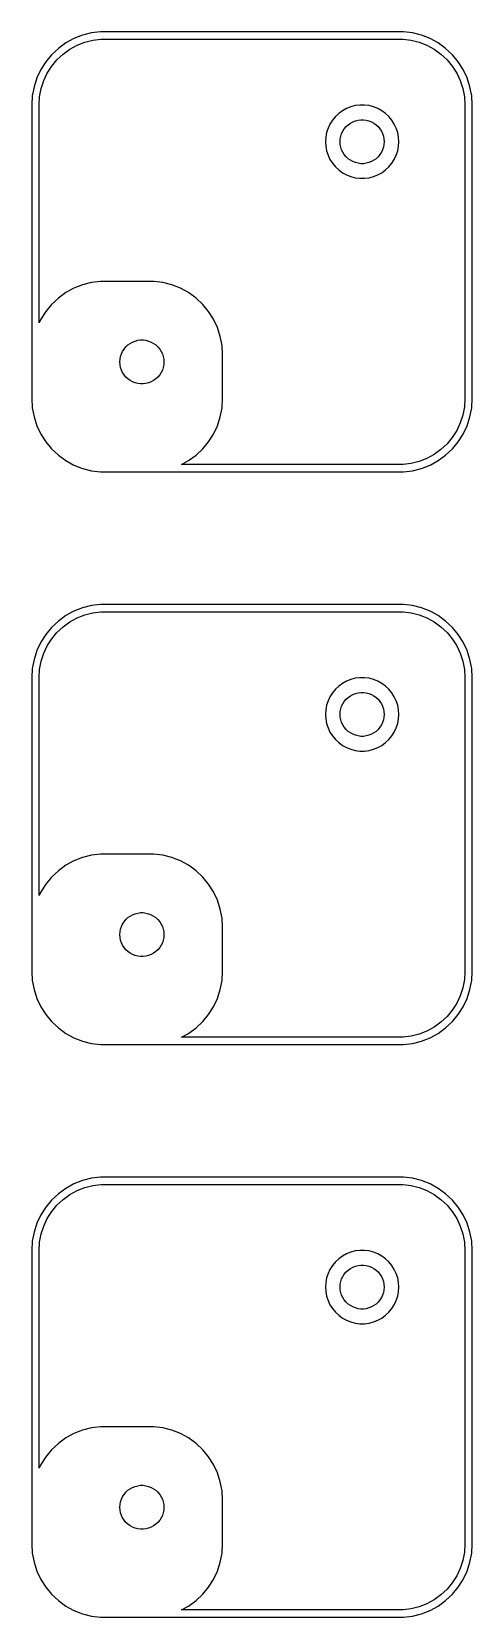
# Model space of a CAD drawing. Header units: metres. Extents: x -15 to 15, y 180 to 366.
# Drawn here: x -15 to 15, y 258 to 366 of the extents above; entities that cross this region are included whole.
import ezdxf

# ---------------------------------------------------------------- set-up
doc = ezdxf.new("R2010")
doc.units = ezdxf.units.M

msp = doc.modelspace()

# ---------------------------------------------------------------- linework, layer by layer
for p, q in [((-12.6791, 365.222), (-13.1871, 364.853)), ((-12.1289, 365.524), (-12.6791, 365.222)), ((-12.4112, 364.799), (-11.916, 365.072)), ((-11.5451, 365.755), (-12.1289, 365.524)), ((-11.916, 365.072), (-11.3906, 365.28)), ((-10.9369, 365.911), (-11.5451, 365.755)), ((-11.3906, 365.28), (-10.8432, 365.42)), ((-10.3139, 365.99), (-10.9369, 365.911)), ((-10.8432, 365.42), (-10.2825, 365.491)), ((10.3139, 365.99), (-10.3139, 365.99)), ((-10.2825, 365.491), (10.2825, 365.491)), ((10.2825, 365.491), (10.8432, 365.42)), ((10.9369, 365.911), (10.3139, 365.99)), ((10.8432, 365.42), (11.3906, 365.28)), ((11.5451, 365.755), (10.9369, 365.911)), ((11.3906, 365.28), (11.916, 365.072)), ((12.1289, 365.524), (11.5451, 365.755)), ((11.916, 365.072), (12.4112, 364.799)), ((12.6791, 365.222), (12.1289, 365.524)), ((13.1871, 364.853), (12.6791, 365.222)), ((-14.0451, 363.939), (-14.3815, 363.409)), ((-13.6448, 364.423), (-14.0451, 363.939)), ((-13.1871, 364.853), (-13.6448, 364.423)), ((-13.6406, 363.645), (-13.2803, 364.08)), ((-13.2803, 364.08), (-12.8684, 364.467)), ((-12.8684, 364.467), (-12.4112, 364.799)), ((12.4112, 364.799), (12.8684, 364.467)), ((12.8684, 364.467), (13.2803, 364.08)), ((13.6448, 364.423), (13.1871, 364.853)), ((13.2803, 364.08), (13.6406, 363.645)), ((14.0451, 363.939), (13.6448, 364.423)), ((14.3815, 363.409), (14.0451, 363.939)), ((-14.6489, 362.841), (-14.8429, 362.243)), ((-14.3815, 363.409), (-14.6489, 362.841)), ((-14.184, 362.657), (-13.9434, 363.168)), ((-13.9434, 363.168), (-13.6406, 363.645)), ((13.6406, 363.645), (13.9434, 363.168)), ((13.9434, 363.168), (14.184, 362.657)), ((14.6489, 362.841), (14.3815, 363.409)), ((14.8429, 362.243), (14.6489, 362.841)), ((-14.8429, 362.243), (-14.9606, 361.627)), ((-14.4645, 361.564), (-14.3586, 362.119)), ((-14.3586, 362.119), (-14.184, 362.657)), ((14.184, 362.657), (14.3586, 362.119)), ((14.3586, 362.119), (14.4645, 361.564)), ((14.9606, 361.627), (14.8429, 362.243)), ((-14.9606, 361.627), (-15, 361)), ((-15, 361), (-15, 341)), ((-14.5, 361), (-14.4645, 361.564)), ((-14.5, 346.157), (-14.5, 361)), ((6.43555, 360.762), (6.16043, 360.611)), ((6.72745, 360.878), (6.43555, 360.762)), ((7.03154, 360.956), (6.72745, 360.878)), ((7.34302, 360.995), (7.03154, 360.956)), ((7.65697, 360.995), (7.34302, 360.995)), ((7.96844, 360.956), (7.65697, 360.995)), ((8.27254, 360.878), (7.96844, 360.956)), ((8.56444, 360.762), (8.27254, 360.878)), ((8.83955, 360.611), (8.56444, 360.762)), ((14.4645, 361.564), (14.5, 361)), ((14.5, 361), (14.5, 341)), ((15, 361), (14.9606, 361.627)), ((15, 341), (15, 361)), ((5.30922, 359.704), (5.17555, 359.42)), ((5.47745, 359.969), (5.30922, 359.704)), ((5.67757, 360.211), (5.47745, 359.969)), ((5.90643, 360.426), (5.67757, 360.211)), ((6.16043, 360.611), (5.90643, 360.426)), ((6.40654, 359.527), (6.54385, 359.656)), ((6.54385, 359.656), (6.69626, 359.766)), ((6.69626, 359.766), (6.86133, 359.857)), ((6.86133, 359.857), (7.03647, 359.927)), ((7.03647, 359.927), (7.21892, 359.973)), ((7.21892, 359.973), (7.40581, 359.997)), ((7.40581, 359.997), (7.59418, 359.997)), ((7.59418, 359.997), (7.78107, 359.973)), ((7.78107, 359.973), (7.96352, 359.927)), ((7.96352, 359.927), (8.13866, 359.857)), ((8.13866, 359.857), (8.30373, 359.766)), ((8.30373, 359.766), (8.45613, 359.656)), ((8.45613, 359.656), (8.59344, 359.527)), ((9.09355, 360.426), (8.83955, 360.611)), ((9.32242, 360.211), (9.09355, 360.426)), ((9.52254, 359.969), (9.32242, 360.211)), ((9.69077, 359.704), (9.52254, 359.969)), ((9.82443, 359.42), (9.69077, 359.704)), ((5.0197, 358.813), (5, 358.5)), ((5, 358.5), (5.0197, 358.187)), ((5.07854, 359.122), (5.0197, 358.813)), ((5.17555, 359.42), (5.07854, 359.122)), ((6, 358.5), (6.01183, 358.688)), ((6.01183, 358.312), (6, 358.5)), ((6.01183, 358.688), (6.04712, 358.873)), ((6.04712, 358.873), (6.10533, 359.052)), ((6.10533, 359.052), (6.18553, 359.223)), ((6.18553, 359.223), (6.28647, 359.382)), ((6.28647, 359.382), (6.40654, 359.527)), ((8.59344, 359.527), (8.71352, 359.382)), ((8.71352, 359.382), (8.81445, 359.223)), ((8.81445, 359.223), (8.89465, 359.052)), ((8.89465, 359.052), (8.95287, 358.873)), ((8.95287, 358.873), (8.98816, 358.688)), ((8.98816, 358.688), (9, 358.5)), ((9, 358.5), (8.98816, 358.312)), ((9.92145, 359.122), (9.82443, 359.42)), ((9.98029, 358.813), (9.92145, 359.122)), ((10, 358.5), (9.98029, 358.813)), ((9.98029, 358.187), (10, 358.5)), ((5.0197, 358.187), (5.07854, 357.878)), ((5.07854, 357.878), (5.17555, 357.58)), ((5.17555, 357.58), (5.30922, 357.296)), ((6.04712, 358.127), (6.01183, 358.312)), ((6.10533, 357.948), (6.04712, 358.127)), ((6.18553, 357.777), (6.10533, 357.948)), ((6.28647, 357.618), (6.18553, 357.777)), ((6.40654, 357.473), (6.28647, 357.618)), ((6.54385, 357.344), (6.40654, 357.473)), ((8.59344, 357.473), (8.45613, 357.344)), ((8.71352, 357.618), (8.59344, 357.473)), ((8.81445, 357.777), (8.71352, 357.618)), ((8.89465, 357.948), (8.81445, 357.777)), ((8.95287, 358.127), (8.89465, 357.948)), ((8.98816, 358.312), (8.95287, 358.127)), ((9.69077, 357.296), (9.82443, 357.58)), ((9.82443, 357.58), (9.92145, 357.878)), ((9.92145, 357.878), (9.98029, 358.187)), ((5.30922, 357.296), (5.47745, 357.031)), ((5.47745, 357.031), (5.67757, 356.789)), ((5.67757, 356.789), (5.90643, 356.574)), ((5.90643, 356.574), (6.16043, 356.389)), ((6.16043, 356.389), (6.43555, 356.238)), ((6.69626, 357.234), (6.54385, 357.344)), ((6.86133, 357.143), (6.69626, 357.234)), ((7.03647, 357.073), (6.86133, 357.143)), ((7.21892, 357.027), (7.03647, 357.073)), ((7.40581, 357.003), (7.21892, 357.027)), ((7.59418, 357.003), (7.40581, 357.003)), ((7.78107, 357.027), (7.59418, 357.003)), ((7.96352, 357.073), (7.78107, 357.027)), ((8.13866, 357.143), (7.96352, 357.073)), ((8.30373, 357.234), (8.13866, 357.143)), ((8.45613, 357.344), (8.30373, 357.234)), ((8.56444, 356.238), (8.83955, 356.389)), ((8.83955, 356.389), (9.09355, 356.574)), ((9.09355, 356.574), (9.32242, 356.789)), ((9.32242, 356.789), (9.52254, 357.031)), ((9.52254, 357.031), (9.69077, 357.296)), ((6.43555, 356.238), (6.72745, 356.122)), ((6.72745, 356.122), (7.03154, 356.044)), ((7.03154, 356.044), (7.34302, 356.005)), ((7.34302, 356.005), (7.65697, 356.005)), ((7.65697, 356.005), (7.96844, 356.044)), ((7.96844, 356.044), (8.27254, 356.122)), ((8.27254, 356.122), (8.56444, 356.238)), ((-10.9369, 348.911), (-11.5451, 348.755)), ((-10.3139, 348.99), (-10.9369, 348.911)), ((-6.68604, 348.99), (-10.3139, 348.99)), ((-6.06308, 348.911), (-6.68604, 348.99)), ((-5.45491, 348.755), (-6.06308, 348.911)), ((-13.1871, 347.853), (-13.6448, 347.423)), ((-12.6791, 348.222), (-13.1871, 347.853)), ((-12.1289, 348.524), (-12.6791, 348.222)), ((-11.5451, 348.755), (-12.1289, 348.524)), ((-4.87109, 348.524), (-5.45491, 348.755)), ((-4.32086, 348.222), (-4.87109, 348.524)), ((-3.81287, 347.853), (-4.32086, 348.222)), ((-3.35515, 347.423), (-3.81287, 347.853)), ((-14.0451, 346.939), (-14.3815, 346.409)), ((-13.6448, 347.423), (-14.0451, 346.939)), ((-2.95491, 346.939), (-3.35515, 347.423)), ((-2.61845, 346.409), (-2.95491, 346.939)), ((-14.3815, 346.409), (-14.5, 346.157)), ((-2.3511, 345.841), (-2.61845, 346.409)), ((-2.15707, 345.243), (-2.3511, 345.841)), ((-8.71352, 344.382), (-8.59344, 344.527)), ((-8.59344, 344.527), (-8.45613, 344.656)), ((-8.45613, 344.656), (-8.30373, 344.766)), ((-8.30373, 344.766), (-8.13866, 344.857)), ((-8.13866, 344.857), (-7.96352, 344.927)), ((-7.96352, 344.927), (-7.78107, 344.973)), ((-7.78107, 344.973), (-7.59418, 344.997)), ((-7.59418, 344.997), (-7.40581, 344.997)), ((-7.40581, 344.997), (-7.21892, 344.973)), ((-7.21892, 344.973), (-7.03647, 344.927)), ((-7.03647, 344.927), (-6.86133, 344.857)), ((-6.86133, 344.857), (-6.69626, 344.766)), ((-6.69626, 344.766), (-6.54385, 344.656)), ((-6.54385, 344.656), (-6.40654, 344.527)), ((-6.40654, 344.527), (-6.28647, 344.382)), ((-2.03941, 344.627), (-2.15707, 345.243)), ((-2, 344), (-2.03941, 344.627)), ((-9, 343.5), (-8.98816, 343.688)), ((-8.98816, 343.312), (-9, 343.5)), ((-8.98816, 343.688), (-8.95287, 343.873)), ((-8.95287, 343.873), (-8.89465, 344.052)), ((-8.89465, 344.052), (-8.81445, 344.223)), ((-8.81445, 344.223), (-8.71352, 344.382)), ((-6.28647, 344.382), (-6.18553, 344.223)), ((-6.18553, 344.223), (-6.10533, 344.052)), ((-6.10533, 344.052), (-6.04712, 343.873)), ((-6.04712, 343.873), (-6.01183, 343.688)), ((-6.01183, 343.688), (-6, 343.5)), ((-6, 343.5), (-6.01183, 343.312)), ((-2, 341), (-2, 344)), ((-8.95287, 343.127), (-8.98816, 343.312)), ((-8.89465, 342.948), (-8.95287, 343.127)), ((-8.81445, 342.777), (-8.89465, 342.948)), ((-8.71352, 342.618), (-8.81445, 342.777)), ((-8.59344, 342.473), (-8.71352, 342.618)), ((-8.45613, 342.344), (-8.59344, 342.473)), ((-8.30373, 342.234), (-8.45613, 342.344)), ((-6.54385, 342.344), (-6.69626, 342.234)), ((-6.40654, 342.473), (-6.54385, 342.344)), ((-6.28647, 342.618), (-6.40654, 342.473)), ((-6.18553, 342.777), (-6.28647, 342.618)), ((-6.10533, 342.948), (-6.18553, 342.777)), ((-6.04712, 343.127), (-6.10533, 342.948)), ((-6.01183, 343.312), (-6.04712, 343.127)), ((-8.13866, 342.143), (-8.30373, 342.234)), ((-7.96352, 342.073), (-8.13866, 342.143)), ((-7.78107, 342.027), (-7.96352, 342.073)), ((-7.59418, 342.003), (-7.78107, 342.027)), ((-7.40581, 342.003), (-7.59418, 342.003)), ((-7.21892, 342.027), (-7.40581, 342.003)), ((-7.03647, 342.073), (-7.21892, 342.027)), ((-6.86133, 342.143), (-7.03647, 342.073)), ((-6.69626, 342.234), (-6.86133, 342.143)), ((-15, 341), (-14.9606, 340.373)), ((-14.9606, 340.373), (-14.8429, 339.757)), ((-2.15707, 339.757), (-2.03941, 340.373)), ((-2.03941, 340.373), (-2, 341)), ((14.4645, 340.436), (14.3586, 339.881)), ((14.5, 341), (14.4645, 340.436)), ((14.8429, 339.757), (14.9606, 340.373)), ((14.9606, 340.373), (15, 341)), ((-14.8429, 339.757), (-14.6489, 339.159)), ((-14.6489, 339.159), (-14.3815, 338.591)), ((-2.61845, 338.591), (-2.3511, 339.159)), ((-2.3511, 339.159), (-2.15707, 339.757)), ((14.184, 339.343), (13.9434, 338.832)), ((14.3586, 339.881), (14.184, 339.343)), ((14.3815, 338.591), (14.6489, 339.159)), ((14.6489, 339.159), (14.8429, 339.757)), ((-14.3815, 338.591), (-14.0451, 338.061)), ((-14.0451, 338.061), (-13.6448, 337.577)), ((-3.35515, 337.577), (-2.95491, 338.061)), ((-2.95491, 338.061), (-2.61845, 338.591)), ((13.6406, 338.355), (13.2803, 337.92)), ((13.9434, 338.832), (13.6406, 338.355)), ((13.6448, 337.577), (14.0451, 338.061)), ((14.0451, 338.061), (14.3815, 338.591)), ((-13.6448, 337.577), (-13.1871, 337.147)), ((-13.1871, 337.147), (-12.6791, 336.778)), ((-4.32086, 336.778), (-3.81287, 337.147)), ((-3.81287, 337.147), (-3.35515, 337.577)), ((11.916, 336.928), (11.3906, 336.72)), ((12.4112, 337.201), (11.916, 336.928)), ((12.8684, 337.533), (12.4112, 337.201)), ((12.6791, 336.778), (13.1871, 337.147)), ((13.2803, 337.92), (12.8684, 337.533)), ((13.1871, 337.147), (13.6448, 337.577)), ((-12.6791, 336.778), (-12.1289, 336.476)), ((-12.1289, 336.476), (-11.5451, 336.245)), ((-11.5451, 336.245), (-10.9369, 336.089)), ((-10.9369, 336.089), (-10.3139, 336.01)), ((-10.3139, 336.01), (10.3139, 336.01)), ((-4.81104, 336.509), (-4.32086, 336.778)), ((10.2825, 336.509), (-4.81104, 336.509)), ((10.8432, 336.58), (10.2825, 336.509)), ((10.3139, 336.01), (10.9369, 336.089)), ((11.3906, 336.72), (10.8432, 336.58)), ((10.9369, 336.089), (11.5451, 336.245)), ((11.5451, 336.245), (12.1289, 336.476)), ((12.1289, 336.476), (12.6791, 336.778)), ((-12.6791, 326.222), (-13.1871, 325.853)), ((-12.1289, 326.524), (-12.6791, 326.222)), ((-11.5451, 326.755), (-12.1289, 326.524)), ((-11.916, 326.072), (-11.3906, 326.28)), ((-10.9369, 326.911), (-11.5451, 326.755)), ((-11.3906, 326.28), (-10.8432, 326.42)), ((-10.3139, 326.99), (-10.9369, 326.911)), ((-10.8432, 326.42), (-10.2825, 326.491)), ((10.3139, 326.99), (-10.3139, 326.99)), ((-10.2825, 326.491), (10.2825, 326.491)), ((10.2825, 326.491), (10.8432, 326.42)), ((10.9369, 326.911), (10.3139, 326.99)), ((10.8432, 326.42), (11.3906, 326.28)), ((11.5451, 326.755), (10.9369, 326.911)), ((11.3906, 326.28), (11.916, 326.072)), ((12.1289, 326.524), (11.5451, 326.755)), ((12.6791, 326.222), (12.1289, 326.524)), ((13.1871, 325.853), (12.6791, 326.222)), ((-13.6448, 325.423), (-14.0451, 324.939)), ((-13.1871, 325.853), (-13.6448, 325.423)), ((-13.6406, 324.645), (-13.2803, 325.08)), ((-13.2803, 325.08), (-12.8684, 325.467)), ((-12.8684, 325.467), (-12.4112, 325.799)), ((-12.4112, 325.799), (-11.916, 326.072)), ((11.916, 326.072), (12.4112, 325.799)), ((12.4112, 325.799), (12.8684, 325.467)), ((12.8684, 325.467), (13.2803, 325.08)), ((13.6448, 325.423), (13.1871, 325.853)), ((13.2803, 325.08), (13.6406, 324.645)), ((14.0451, 324.939), (13.6448, 325.423)), ((-14.3815, 324.409), (-14.6489, 323.841)), ((-14.0451, 324.939), (-14.3815, 324.409)), ((-14.184, 323.657), (-13.9434, 324.168)), ((-13.9434, 324.168), (-13.6406, 324.645)), ((13.6406, 324.645), (13.9434, 324.168)), ((13.9434, 324.168), (14.184, 323.657)), ((14.3815, 324.409), (14.0451, 324.939)), ((14.6489, 323.841), (14.3815, 324.409)), ((-14.8429, 323.243), (-14.9606, 322.627)), ((-14.6489, 323.841), (-14.8429, 323.243)), ((-14.4645, 322.564), (-14.3586, 323.119)), ((-14.3586, 323.119), (-14.184, 323.657)), ((14.184, 323.657), (14.3586, 323.119)), ((14.3586, 323.119), (14.4645, 322.564)), ((14.8429, 323.243), (14.6489, 323.841)), ((14.9606, 322.627), (14.8429, 323.243)), ((-14.9606, 322.627), (-15, 322)), ((-15, 322), (-15, 302)), ((-14.5, 322), (-14.4645, 322.564)), ((-14.5, 307.157), (-14.5, 322)), ((6.72745, 321.878), (6.43555, 321.762)), ((7.03154, 321.956), (6.72745, 321.878)), ((7.34302, 321.995), (7.03154, 321.956)), ((7.65697, 321.995), (7.34302, 321.995)), ((7.96844, 321.956), (7.65697, 321.995)), ((8.27254, 321.878), (7.96844, 321.956)), ((8.56444, 321.762), (8.27254, 321.878)), ((14.4645, 322.564), (14.5, 322)), ((14.5, 322), (14.5, 302)), ((15, 322), (14.9606, 322.627)), ((15, 302), (15, 322)), ((5.30922, 320.704), (5.17555, 320.42)), ((5.47745, 320.969), (5.30922, 320.704)), ((5.67757, 321.211), (5.47745, 320.969)), ((5.90643, 321.426), (5.67757, 321.211)), ((6.16043, 321.611), (5.90643, 321.426)), ((6.43555, 321.762), (6.16043, 321.611)), ((6.54385, 320.656), (6.69626, 320.766)), ((6.69626, 320.766), (6.86133, 320.857)), ((6.86133, 320.857), (7.03647, 320.927)), ((7.03647, 320.927), (7.21892, 320.973)), ((7.21892, 320.973), (7.40581, 320.997)), ((7.40581, 320.997), (7.59418, 320.997)), ((7.59418, 320.997), (7.78107, 320.973)), ((7.78107, 320.973), (7.96352, 320.927)), ((7.96352, 320.927), (8.13866, 320.857)), ((8.13866, 320.857), (8.30373, 320.766)), ((8.30373, 320.766), (8.45613, 320.656)), ((8.83955, 321.611), (8.56444, 321.762)), ((9.09355, 321.426), (8.83955, 321.611)), ((9.32242, 321.211), (9.09355, 321.426)), ((9.52254, 320.969), (9.32242, 321.211)), ((9.69077, 320.704), (9.52254, 320.969)), ((9.82443, 320.42), (9.69077, 320.704)), ((5.0197, 319.813), (5, 319.5)), ((5.07854, 320.122), (5.0197, 319.813)), ((5.17555, 320.42), (5.07854, 320.122)), ((6, 319.5), (6.01183, 319.688)), ((6.01183, 319.688), (6.04712, 319.873)), ((6.04712, 319.873), (6.10533, 320.052)), ((6.10533, 320.052), (6.18553, 320.223)), ((6.18553, 320.223), (6.28647, 320.382)), ((6.28647, 320.382), (6.40654, 320.527)), ((6.40654, 320.527), (6.54385, 320.656)), ((8.45613, 320.656), (8.59344, 320.527)), ((8.59344, 320.527), (8.71352, 320.382)), ((8.71352, 320.382), (8.81445, 320.223)), ((8.81445, 320.223), (8.89465, 320.052)), ((8.89465, 320.052), (8.95287, 319.873)), ((8.95287, 319.873), (8.98816, 319.688)), ((8.98816, 319.688), (9, 319.5)), ((9.92145, 320.122), (9.82443, 320.42)), ((9.98029, 319.813), (9.92145, 320.122)), ((10, 319.5), (9.98029, 319.813)), ((5, 319.5), (5.0197, 319.187)), ((5.0197, 319.187), (5.07854, 318.878)), ((5.07854, 318.878), (5.17555, 318.58)), ((5.17555, 318.58), (5.30922, 318.296)), ((6.01183, 319.312), (6, 319.5)), ((6.04712, 319.127), (6.01183, 319.312)), ((6.10533, 318.948), (6.04712, 319.127)), ((6.18553, 318.777), (6.10533, 318.948)), ((6.28647, 318.618), (6.18553, 318.777)), ((6.40654, 318.473), (6.28647, 318.618)), ((8.71352, 318.618), (8.59344, 318.473)), ((8.81445, 318.777), (8.71352, 318.618)), ((8.89465, 318.948), (8.81445, 318.777)), ((8.95287, 319.127), (8.89465, 318.948)), ((8.98816, 319.312), (8.95287, 319.127)), ((9, 319.5), (8.98816, 319.312)), ((9.69077, 318.296), (9.82443, 318.58)), ((9.82443, 318.58), (9.92145, 318.878)), ((9.92145, 318.878), (9.98029, 319.187)), ((9.98029, 319.187), (10, 319.5)), ((5.30922, 318.296), (5.47745, 318.031)), ((5.47745, 318.031), (5.67757, 317.789)), ((5.67757, 317.789), (5.90643, 317.574)), ((5.90643, 317.574), (6.16043, 317.389)), ((6.54385, 318.344), (6.40654, 318.473)), ((6.69626, 318.234), (6.54385, 318.344)), ((6.86133, 318.143), (6.69626, 318.234)), ((7.03647, 318.073), (6.86133, 318.143)), ((7.21892, 318.027), (7.03647, 318.073)), ((7.40581, 318.003), (7.21892, 318.027)), ((7.59418, 318.003), (7.40581, 318.003)), ((7.78107, 318.027), (7.59418, 318.003)), ((7.96352, 318.073), (7.78107, 318.027)), ((8.13866, 318.143), (7.96352, 318.073)), ((8.30373, 318.234), (8.13866, 318.143)), ((8.45613, 318.344), (8.30373, 318.234)), ((8.59344, 318.473), (8.45613, 318.344)), ((8.83955, 317.389), (9.09355, 317.574)), ((9.09355, 317.574), (9.32242, 317.789)), ((9.32242, 317.789), (9.52254, 318.031)), ((9.52254, 318.031), (9.69077, 318.296)), ((6.16043, 317.389), (6.43555, 317.238)), ((6.43555, 317.238), (6.72745, 317.122)), ((6.72745, 317.122), (7.03154, 317.044)), ((7.03154, 317.044), (7.34302, 317.005)), ((7.34302, 317.005), (7.65697, 317.005)), ((7.65697, 317.005), (7.96844, 317.044)), ((7.96844, 317.044), (8.27254, 317.122)), ((8.27254, 317.122), (8.56444, 317.238)), ((8.56444, 317.238), (8.83955, 317.389)), ((-10.9369, 309.911), (-11.5451, 309.755)), ((-10.3139, 309.99), (-10.9369, 309.911)), ((-6.68604, 309.99), (-10.3139, 309.99)), ((-6.06308, 309.911), (-6.68604, 309.99)), ((-5.45491, 309.755), (-6.06308, 309.911)), ((-13.1871, 308.853), (-13.6448, 308.423)), ((-12.6791, 309.222), (-13.1871, 308.853)), ((-12.1289, 309.524), (-12.6791, 309.222)), ((-11.5451, 309.755), (-12.1289, 309.524)), ((-4.87109, 309.524), (-5.45491, 309.755)), ((-4.32086, 309.222), (-4.87109, 309.524)), ((-3.81287, 308.853), (-4.32086, 309.222)), ((-3.35515, 308.423), (-3.81287, 308.853)), ((-14.0451, 307.939), (-14.3815, 307.409)), ((-13.6448, 308.423), (-14.0451, 307.939)), ((-2.95491, 307.939), (-3.35515, 308.423)), ((-2.61845, 307.409), (-2.95491, 307.939)), ((-14.3815, 307.409), (-14.5, 307.157)), ((-2.3511, 306.841), (-2.61845, 307.409)), ((-2.15707, 306.243), (-2.3511, 306.841)), ((-8.59344, 305.527), (-8.45613, 305.656)), ((-8.45613, 305.656), (-8.30373, 305.766)), ((-8.30373, 305.766), (-8.13866, 305.857)), ((-8.13866, 305.857), (-7.96352, 305.927)), ((-7.96352, 305.927), (-7.78107, 305.973)), ((-7.78107, 305.973), (-7.59418, 305.997)), ((-7.59418, 305.997), (-7.40581, 305.997)), ((-7.40581, 305.997), (-7.21892, 305.973)), ((-7.21892, 305.973), (-7.03647, 305.927)), ((-7.03647, 305.927), (-6.86133, 305.857)), ((-6.86133, 305.857), (-6.69626, 305.766)), ((-6.69626, 305.766), (-6.54385, 305.656)), ((-6.54385, 305.656), (-6.40654, 305.527)), ((-2.03941, 305.627), (-2.15707, 306.243)), ((-2, 305), (-2.03941, 305.627)), ((-9, 304.5), (-8.98816, 304.688)), ((-8.98816, 304.688), (-8.95287, 304.873)), ((-8.95287, 304.873), (-8.89465, 305.052)), ((-8.89465, 305.052), (-8.81445, 305.223)), ((-8.81445, 305.223), (-8.71352, 305.382)), ((-8.71352, 305.382), (-8.59344, 305.527)), ((-6.40654, 305.527), (-6.28647, 305.382)), ((-6.28647, 305.382), (-6.18553, 305.223)), ((-6.18553, 305.223), (-6.10533, 305.052)), ((-6.10533, 305.052), (-6.04712, 304.873)), ((-6.04712, 304.873), (-6.01183, 304.688)), ((-6.01183, 304.688), (-6, 304.5)), ((-2, 302), (-2, 305)), ((-8.98816, 304.312), (-9, 304.5)), ((-8.95287, 304.127), (-8.98816, 304.312)), ((-8.89465, 303.948), (-8.95287, 304.127)), ((-8.81445, 303.777), (-8.89465, 303.948)), ((-8.71352, 303.618), (-8.81445, 303.777)), ((-8.59344, 303.473), (-8.71352, 303.618)), ((-8.45613, 303.344), (-8.59344, 303.473)), ((-6.40654, 303.473), (-6.54385, 303.344)), ((-6.28647, 303.618), (-6.40654, 303.473)), ((-6.18553, 303.777), (-6.28647, 303.618)), ((-6.10533, 303.948), (-6.18553, 303.777)), ((-6.04712, 304.127), (-6.10533, 303.948)), ((-6.01183, 304.312), (-6.04712, 304.127)), ((-6, 304.5), (-6.01183, 304.312)), ((-8.30373, 303.234), (-8.45613, 303.344)), ((-8.13866, 303.143), (-8.30373, 303.234)), ((-7.96352, 303.073), (-8.13866, 303.143)), ((-7.78107, 303.027), (-7.96352, 303.073)), ((-7.59418, 303.003), (-7.78107, 303.027)), ((-7.40581, 303.003), (-7.59418, 303.003)), ((-7.21892, 303.027), (-7.40581, 303.003)), ((-7.03647, 303.073), (-7.21892, 303.027)), ((-6.86133, 303.143), (-7.03647, 303.073)), ((-6.69626, 303.234), (-6.86133, 303.143)), ((-6.54385, 303.344), (-6.69626, 303.234)), ((-15, 302), (-14.9606, 301.373)), ((-14.9606, 301.373), (-14.8429, 300.757)), ((-2.15707, 300.757), (-2.03941, 301.373)), ((-2.03941, 301.373), (-2, 302)), ((14.4645, 301.436), (14.3586, 300.881)), ((14.5, 302), (14.4645, 301.436)), ((14.8429, 300.757), (14.9606, 301.373)), ((14.9606, 301.373), (15, 302)), ((-14.8429, 300.757), (-14.6489, 300.159)), ((-2.3511, 300.159), (-2.15707, 300.757)), ((14.184, 300.343), (13.9434, 299.832)), ((14.3586, 300.881), (14.184, 300.343)), ((14.6489, 300.159), (14.8429, 300.757)), ((-14.6489, 300.159), (-14.3815, 299.591)), ((-14.3815, 299.591), (-14.0451, 299.061)), ((-2.95491, 299.061), (-2.61845, 299.591)), ((-2.61845, 299.591), (-2.3511, 300.159)), ((13.6406, 299.355), (13.2803, 298.92)), ((13.9434, 299.832), (13.6406, 299.355)), ((14.0451, 299.061), (14.3815, 299.591)), ((14.3815, 299.591), (14.6489, 300.159)), ((-14.0451, 299.061), (-13.6448, 298.577)), ((-13.6448, 298.577), (-13.1871, 298.147)), ((-13.1871, 298.147), (-12.6791, 297.778)), ((-4.32086, 297.778), (-3.81287, 298.147)), ((-3.81287, 298.147), (-3.35515, 298.577)), ((-3.35515, 298.577), (-2.95491, 299.061)), ((12.4112, 298.201), (11.916, 297.928)), ((12.8684, 298.533), (12.4112, 298.201)), ((12.6791, 297.778), (13.1871, 298.147)), ((13.2803, 298.92), (12.8684, 298.533)), ((13.1871, 298.147), (13.6448, 298.577)), ((13.6448, 298.577), (14.0451, 299.061)), ((-12.6791, 297.778), (-12.1289, 297.476)), ((-12.1289, 297.476), (-11.5451, 297.245)), ((-11.5451, 297.245), (-10.9369, 297.089)), ((-10.9369, 297.089), (-10.3139, 297.01)), ((-10.3139, 297.01), (10.3139, 297.01)), ((-4.81104, 297.509), (-4.32086, 297.778)), ((10.2825, 297.509), (-4.81104, 297.509)), ((10.8432, 297.58), (10.2825, 297.509)), ((10.3139, 297.01), (10.9369, 297.089)), ((11.3906, 297.72), (10.8432, 297.58)), ((10.9369, 297.089), (11.5451, 297.245)), ((11.916, 297.928), (11.3906, 297.72)), ((11.5451, 297.245), (12.1289, 297.476)), ((12.1289, 297.476), (12.6791, 297.778)), ((-12.1289, 287.524), (-12.6791, 287.222)), ((-11.5451, 287.755), (-12.1289, 287.524)), ((-11.916, 287.072), (-11.3906, 287.28)), ((-10.9369, 287.911), (-11.5451, 287.755)), ((-11.3906, 287.28), (-10.8432, 287.42)), ((-10.3139, 287.99), (-10.9369, 287.911)), ((-10.8432, 287.42), (-10.2825, 287.491)), ((10.3139, 287.99), (-10.3139, 287.99)), ((-10.2825, 287.491), (10.2825, 287.491)), ((10.2825, 287.491), (10.8432, 287.42)), ((10.9369, 287.911), (10.3139, 287.99)), ((10.8432, 287.42), (11.3906, 287.28)), ((11.5451, 287.755), (10.9369, 287.911)), ((11.3906, 287.28), (11.916, 287.072)), ((12.1289, 287.524), (11.5451, 287.755)), ((12.6791, 287.222), (12.1289, 287.524)), ((-13.6448, 286.423), (-14.0451, 285.939)), ((-13.1871, 286.853), (-13.6448, 286.423)), ((-13.2803, 286.08), (-12.8684, 286.467)), ((-12.6791, 287.222), (-13.1871, 286.853)), ((-12.8684, 286.467), (-12.4112, 286.799)), ((-12.4112, 286.799), (-11.916, 287.072)), ((11.916, 287.072), (12.4112, 286.799)), ((12.4112, 286.799), (12.8684, 286.467)), ((13.1871, 286.853), (12.6791, 287.222)), ((12.8684, 286.467), (13.2803, 286.08)), ((13.6448, 286.423), (13.1871, 286.853)), ((14.0451, 285.939), (13.6448, 286.423)), ((-14.3815, 285.409), (-14.6489, 284.841)), ((-14.0451, 285.939), (-14.3815, 285.409)), ((-14.184, 284.657), (-13.9434, 285.168)), ((-13.9434, 285.168), (-13.6406, 285.645)), ((-13.6406, 285.645), (-13.2803, 286.08)), ((13.2803, 286.08), (13.6406, 285.645)), ((13.6406, 285.645), (13.9434, 285.168)), ((13.9434, 285.168), (14.184, 284.657)), ((14.3815, 285.409), (14.0451, 285.939)), ((14.6489, 284.841), (14.3815, 285.409)), ((-14.8429, 284.243), (-14.9606, 283.627)), ((-14.6489, 284.841), (-14.8429, 284.243)), ((-14.4645, 283.564), (-14.3586, 284.119)), ((-14.3586, 284.119), (-14.184, 284.657)), ((14.184, 284.657), (14.3586, 284.119)), ((14.3586, 284.119), (14.4645, 283.564)), ((14.8429, 284.243), (14.6489, 284.841)), ((14.9606, 283.627), (14.8429, 284.243)), ((-14.9606, 283.627), (-15, 283)), ((-15, 283), (-15, 263)), ((-14.5, 283), (-14.4645, 283.564)), ((-14.5, 268.157), (-14.5, 283)), ((7.03154, 282.956), (6.72745, 282.878)), ((7.34302, 282.995), (7.03154, 282.956)), ((7.65697, 282.995), (7.34302, 282.995)), ((7.96844, 282.956), (7.65697, 282.995)), ((8.27254, 282.878), (7.96844, 282.956)), ((14.4645, 283.564), (14.5, 283)), ((14.5, 283), (14.5, 263)), ((15, 283), (14.9606, 283.627)), ((15, 263), (15, 283)), ((5.47745, 281.969), (5.30922, 281.704)), ((5.67757, 282.211), (5.47745, 281.969)), ((5.90643, 282.426), (5.67757, 282.211)), ((6.16043, 282.611), (5.90643, 282.426)), ((6.43555, 282.762), (6.16043, 282.611)), ((6.72745, 282.878), (6.43555, 282.762)), ((6.69626, 281.766), (6.86133, 281.857)), ((6.86133, 281.857), (7.03647, 281.927)), ((7.03647, 281.927), (7.21892, 281.973)), ((7.21892, 281.973), (7.40581, 281.997)), ((7.40581, 281.997), (7.59418, 281.997)), ((7.59418, 281.997), (7.78107, 281.973)), ((7.78107, 281.973), (7.96352, 281.927)), ((7.96352, 281.927), (8.13866, 281.857)), ((8.13866, 281.857), (8.30373, 281.766)), ((8.56444, 282.762), (8.27254, 282.878)), ((8.83955, 282.611), (8.56444, 282.762)), ((9.09355, 282.426), (8.83955, 282.611)), ((9.32242, 282.211), (9.09355, 282.426)), ((9.52254, 281.969), (9.32242, 282.211)), ((9.69077, 281.704), (9.52254, 281.969)), ((5.0197, 280.813), (5, 280.5)), ((5.07854, 281.122), (5.0197, 280.813)), ((5.17555, 281.42), (5.07854, 281.122)), ((5.30922, 281.704), (5.17555, 281.42)), ((6.01183, 280.688), (6.04712, 280.873)), ((6.04712, 280.873), (6.10533, 281.052)), ((6.10533, 281.052), (6.18553, 281.223)), ((6.18553, 281.223), (6.28647, 281.382)), ((6.28647, 281.382), (6.40654, 281.527)), ((6.40654, 281.527), (6.54385, 281.656)), ((6.54385, 281.656), (6.69626, 281.766)), ((8.30373, 281.766), (8.45613, 281.656)), ((8.45613, 281.656), (8.59344, 281.527)), ((8.59344, 281.527), (8.71352, 281.382)), ((8.71352, 281.382), (8.81445, 281.223)), ((8.81445, 281.223), (8.89465, 281.052)), ((8.89465, 281.052), (8.95287, 280.873)), ((8.95287, 280.873), (8.98816, 280.688)), ((9.82443, 281.42), (9.69077, 281.704)), ((9.92145, 281.122), (9.82443, 281.42)), ((9.98029, 280.813), (9.92145, 281.122)), ((10, 280.5), (9.98029, 280.813)), ((5, 280.5), (5.0197, 280.187)), ((5.0197, 280.187), (5.07854, 279.878)), ((5.07854, 279.878), (5.17555, 279.58)), ((6, 280.5), (6.01183, 280.688)), ((6.01183, 280.312), (6, 280.5)), ((6.04712, 280.127), (6.01183, 280.312)), ((6.10533, 279.948), (6.04712, 280.127)), ((6.18553, 279.777), (6.10533, 279.948)), ((6.28647, 279.618), (6.18553, 279.777)), ((8.81445, 279.777), (8.71352, 279.618)), ((8.89465, 279.948), (8.81445, 279.777)), ((8.95287, 280.127), (8.89465, 279.948)), ((8.98816, 280.312), (8.95287, 280.127)), ((8.98816, 280.688), (9, 280.5)), ((9, 280.5), (8.98816, 280.312)), ((9.82443, 279.58), (9.92145, 279.878)), ((9.92145, 279.878), (9.98029, 280.187)), ((9.98029, 280.187), (10, 280.5)), ((5.17555, 279.58), (5.30922, 279.296)), ((5.30922, 279.296), (5.47745, 279.031)), ((5.47745, 279.031), (5.67757, 278.789)), ((5.67757, 278.789), (5.90643, 278.574)), ((6.40654, 279.473), (6.28647, 279.618)), ((6.54385, 279.344), (6.40654, 279.473)), ((6.69626, 279.234), (6.54385, 279.344)), ((6.86133, 279.143), (6.69626, 279.234)), ((7.03647, 279.073), (6.86133, 279.143)), ((7.21892, 279.027), (7.03647, 279.073)), ((7.40581, 279.003), (7.21892, 279.027)), ((7.59418, 279.003), (7.40581, 279.003)), ((7.78107, 279.027), (7.59418, 279.003)), ((7.96352, 279.073), (7.78107, 279.027)), ((8.13866, 279.143), (7.96352, 279.073)), ((8.30373, 279.234), (8.13866, 279.143)), ((8.45613, 279.344), (8.30373, 279.234)), ((8.59344, 279.473), (8.45613, 279.344)), ((8.71352, 279.618), (8.59344, 279.473)), ((9.09355, 278.574), (9.32242, 278.789)), ((9.32242, 278.789), (9.52254, 279.031)), ((9.52254, 279.031), (9.69077, 279.296)), ((9.69077, 279.296), (9.82443, 279.58)), ((5.90643, 278.574), (6.16043, 278.389)), ((6.16043, 278.389), (6.43555, 278.238)), ((6.43555, 278.238), (6.72745, 278.122)), ((6.72745, 278.122), (7.03154, 278.044)), ((7.03154, 278.044), (7.34302, 278.005)), ((7.34302, 278.005), (7.65697, 278.005)), ((7.65697, 278.005), (7.96844, 278.044)), ((7.96844, 278.044), (8.27254, 278.122)), ((8.27254, 278.122), (8.56444, 278.238)), ((8.56444, 278.238), (8.83955, 278.389)), ((8.83955, 278.389), (9.09355, 278.574)), ((-12.6791, 270.222), (-13.1871, 269.853)), ((-12.1289, 270.524), (-12.6791, 270.222)), ((-11.5451, 270.755), (-12.1289, 270.524)), ((-10.9369, 270.911), (-11.5451, 270.755)), ((-10.3139, 270.99), (-10.9369, 270.911)), ((-6.68604, 270.99), (-10.3139, 270.99)), ((-6.06308, 270.911), (-6.68604, 270.99)), ((-5.45491, 270.755), (-6.06308, 270.911)), ((-4.87109, 270.524), (-5.45491, 270.755)), ((-4.32086, 270.222), (-4.87109, 270.524)), ((-3.81287, 269.853), (-4.32086, 270.222)), ((-14.0451, 268.939), (-14.3815, 268.409)), ((-13.6448, 269.423), (-14.0451, 268.939)), ((-13.1871, 269.853), (-13.6448, 269.423)), ((-3.35515, 269.423), (-3.81287, 269.853)), ((-2.95491, 268.939), (-3.35515, 269.423)), ((-2.61845, 268.409), (-2.95491, 268.939)), ((-14.3815, 268.409), (-14.5, 268.157)), ((-2.3511, 267.841), (-2.61845, 268.409)), ((-2.15707, 267.243), (-2.3511, 267.841)), ((-8.45613, 266.656), (-8.30373, 266.766)), ((-8.30373, 266.766), (-8.13866, 266.857)), ((-8.13866, 266.857), (-7.96352, 266.927)), ((-7.96352, 266.927), (-7.78107, 266.973)), ((-7.78107, 266.973), (-7.59418, 266.997)), ((-7.59418, 266.997), (-7.40581, 266.997)), ((-7.40581, 266.997), (-7.21892, 266.973)), ((-7.21892, 266.973), (-7.03647, 266.927)), ((-7.03647, 266.927), (-6.86133, 266.857)), ((-6.86133, 266.857), (-6.69626, 266.766)), ((-6.69626, 266.766), (-6.54385, 266.656)), ((-2.03941, 266.627), (-2.15707, 267.243)), ((-9, 265.5), (-8.98816, 265.688)), ((-8.98816, 265.688), (-8.95287, 265.873)), ((-8.95287, 265.873), (-8.89465, 266.052)), ((-8.89465, 266.052), (-8.81445, 266.223)), ((-8.81445, 266.223), (-8.71352, 266.382)), ((-8.71352, 266.382), (-8.59344, 266.527)), ((-8.59344, 266.527), (-8.45613, 266.656)), ((-6.54385, 266.656), (-6.40654, 266.527)), ((-6.40654, 266.527), (-6.28647, 266.382)), ((-6.28647, 266.382), (-6.18553, 266.223)), ((-6.18553, 266.223), (-6.10533, 266.052)), ((-6.10533, 266.052), (-6.04712, 265.873)), ((-6.04712, 265.873), (-6.01183, 265.688)), ((-6.01183, 265.688), (-6, 265.5)), ((-2, 266), (-2.03941, 266.627)), ((-2, 263), (-2, 266)), ((-8.98816, 265.312), (-9, 265.5)), ((-8.95287, 265.127), (-8.98816, 265.312)), ((-8.89465, 264.948), (-8.95287, 265.127)), ((-8.81445, 264.777), (-8.89465, 264.948)), ((-8.71352, 264.618), (-8.81445, 264.777)), ((-8.59344, 264.473), (-8.71352, 264.618)), ((-6.28647, 264.618), (-6.40654, 264.473)), ((-6.18553, 264.777), (-6.28647, 264.618)), ((-6.10533, 264.948), (-6.18553, 264.777)), ((-6.04712, 265.127), (-6.10533, 264.948)), ((-6.01183, 265.312), (-6.04712, 265.127)), ((-6, 265.5), (-6.01183, 265.312)), ((-8.45613, 264.344), (-8.59344, 264.473)), ((-8.30373, 264.234), (-8.45613, 264.344)), ((-8.13866, 264.143), (-8.30373, 264.234)), ((-7.96352, 264.073), (-8.13866, 264.143)), ((-7.78107, 264.027), (-7.96352, 264.073)), ((-7.59418, 264.003), (-7.78107, 264.027)), ((-7.40581, 264.003), (-7.59418, 264.003)), ((-7.21892, 264.027), (-7.40581, 264.003)), ((-7.03647, 264.073), (-7.21892, 264.027)), ((-6.86133, 264.143), (-7.03647, 264.073)), ((-6.69626, 264.234), (-6.86133, 264.143)), ((-6.54385, 264.344), (-6.69626, 264.234)), ((-6.40654, 264.473), (-6.54385, 264.344)), ((-15, 263), (-14.9606, 262.373)), ((-2.03941, 262.373), (-2, 263)), ((14.4645, 262.436), (14.3586, 261.881)), ((14.5, 263), (14.4645, 262.436)), ((14.9606, 262.373), (15, 263)), ((-14.9606, 262.373), (-14.8429, 261.757)), ((-14.8429, 261.757), (-14.6489, 261.159)), ((-2.3511, 261.159), (-2.15707, 261.757)), ((-2.15707, 261.757), (-2.03941, 262.373)), ((14.184, 261.343), (13.9434, 260.832)), ((14.3586, 261.881), (14.184, 261.343)), ((14.6489, 261.159), (14.8429, 261.757)), ((14.8429, 261.757), (14.9606, 262.373)), ((-14.6489, 261.159), (-14.3815, 260.591)), ((-14.3815, 260.591), (-14.0451, 260.061)), ((-2.95491, 260.061), (-2.61845, 260.591)), ((-2.61845, 260.591), (-2.3511, 261.159)), ((13.6406, 260.355), (13.2803, 259.92)), ((13.9434, 260.832), (13.6406, 260.355)), ((14.0451, 260.061), (14.3815, 260.591)), ((14.3815, 260.591), (14.6489, 261.159)), ((-14.0451, 260.061), (-13.6448, 259.577)), ((-13.6448, 259.577), (-13.1871, 259.147)), ((-3.81287, 259.147), (-3.35515, 259.577)), ((-3.35515, 259.577), (-2.95491, 260.061)), ((12.4112, 259.201), (11.916, 258.928)), ((12.8684, 259.533), (12.4112, 259.201)), ((13.2803, 259.92), (12.8684, 259.533)), ((13.1871, 259.147), (13.6448, 259.577)), ((13.6448, 259.577), (14.0451, 260.061)), ((-13.1871, 259.147), (-12.6791, 258.778)), ((-12.6791, 258.778), (-12.1289, 258.476)), ((-12.1289, 258.476), (-11.5451, 258.245)), ((-11.5451, 258.245), (-10.9369, 258.089)), ((-10.9369, 258.089), (-10.3139, 258.01)), ((-4.81104, 258.509), (-4.32086, 258.778)), ((10.2825, 258.509), (-4.81104, 258.509)), ((-4.32086, 258.778), (-3.81287, 259.147)), ((10.8432, 258.58), (10.2825, 258.509)), ((10.3139, 258.01), (10.9369, 258.089)), ((11.3906, 258.72), (10.8432, 258.58)), ((10.9369, 258.089), (11.5451, 258.245)), ((11.916, 258.928), (11.3906, 258.72)), ((11.5451, 258.245), (12.1289, 258.476)), ((12.1289, 258.476), (12.6791, 258.778)), ((12.6791, 258.778), (13.1871, 259.147)), ((-10.3139, 258.01), (10.3139, 258.01))]:
    msp.add_line(p, q)

doc.saveas('drawing.dxf')
